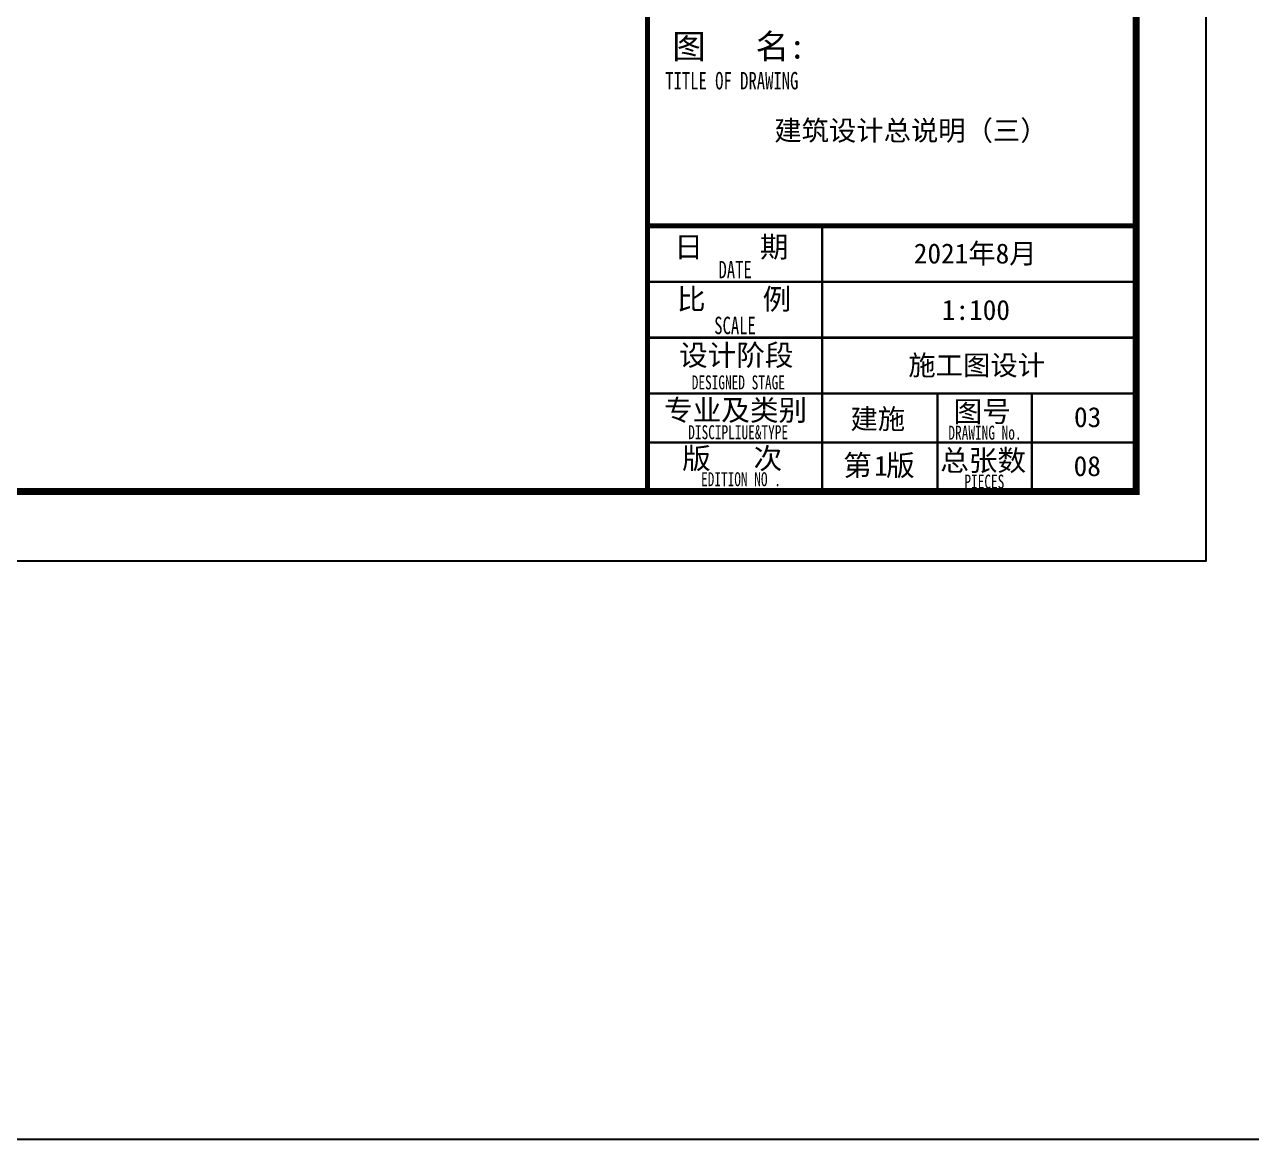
# Model space of a CAD drawing. Extents: x 1188826 to 1909461, y 608442 to 1651179.
# Drawn here: x 1711154 to 1728708, y 1258459 to 1274417 of the extents above; entities that cross this region are included whole.
import ezdxf

# ---------------------------------------------------------------- set-up
doc = ezdxf.new("R2010")
doc.units = 0
doc.header["$LTSCALE"] = 1000
doc.header["$MEASUREMENT"] = 0
doc.layers.add('DIM_MODI', color=1, linetype='Continuous', plot=False)
doc.layers.add('WALL', color=9, linetype='Continuous', lineweight=40)
doc.layers.add('图签', color=147, linetype='Continuous', lineweight=18)
doc.layers.add('图框', color=140, linetype='Continuous')
doc.layers.add('图签文字', color=147, linetype='Continuous')
doc.styles.add('宋体', font='', dxfattribs={"height": 50})
doc.styles.add('建筑图签-1', font='simhei.ttf', dxfattribs={"width": 0.7})
doc.styles.get('宋体').set_extended_font_data('SimSun')

# ---------------------------------------------------------------- blocks, each defined once
blk = doc.blocks.new('21415451')
at = {"layer": '图框'}
for points, const_width in [([(0, 0), (0, 57400)], 70), ([(0, 3800), (7000, 3800)], 70), ([(2500, 1400), (2500, 3800)], 35), ([(0, 3000), (7000, 3000)], 35), ([(0, 2200), (7000, 2200)], 35), ([(0, 1400), (7000, 1400)], 35), ([(0, 1400), (6500, 1400)], 35), ([(2500, 0), (2500, 1400)], 35), ([(4150, 0), (4150, 1400)], 35), ([(4150, 0), (4150, 1400)], 35), ([(4150, 0), (4150, 1400)], 35), ([(5500, 0), (5500, 1400)], 35), ([(0, 700), (4150, 700)], 35), ([(4150, 700), (7000, 700)], 35)]:
    blk.add_lwpolyline(points, dxfattribs=dict(at, const_width=const_width))
at = {"layer": '图框', "style": '建筑图签-1', "width": 0.7}
for s, height, p in [('TITLE OF DRAWING', 250, (254, 5753)), ('DATE', 250, (1016, 3049)), ('SCALE', 250, (955, 2250)), ('DESIGNED STAGE', 200, (633, 1460)), ('DISCIPLIUE&TYPE', 200, (583, 747)), ('DRAWING No.', 200, (4305, 740)), ('EDITION NO .', 200, (766, 74)), ('PIECES', 200, (4534, 40))]:
    blk.add_text(s, height=height, dxfattribs=at).set_placement(p)
at = {"layer": '图签', "color": 2, "style": '宋体'}
for s, height, p in [('2021年8月', 286.7, (3810, 3262)), ('施工图设计', 286.7, (3732, 1662)), ('建施', 286.7, (2904, 893)), ('1', 287, (3243, 225)), ('08', 286.7, (6097, 219))]:
    blk.add_text(s, height=height, dxfattribs=at).set_placement(p)
at = {"layer": '图签文字', "color": 7, "style": '建筑图签-1'}
for s, height, p in [('图   名:', 350, (355, 6195)), ('日    期', 300, (384, 3349)), ('比    例', 300, (422, 2602)), ('设计阶段', 300, (452, 1800)), ('专业及类别', 300, (238, 1013)), ('图号', 300, (4381, 994)), ('版   次 ', 300, (496, 323)), ('第 版', 300, (2801, 223)), ('总张数', 300, (4188, 294))]:
    blk.add_text(s, height=height, dxfattribs=at).set_placement(p)

msp = doc.modelspace()

# ---------------------------------------------------------------- linework, layer by layer
at = {"layer": 'DIM_MODI'}
msp.add_lwpolyline([(1627649, 1491745), (1753497, 1491745), (1753497, 1258459), (1627649, 1258459)], close=True, dxfattribs=at)
at = {"layer": '图框'}
msp.add_lwpolyline([(1643957, 1326135), (1728057, 1326135), (1728057, 1266735), (1643957, 1266735)], close=True, dxfattribs=at)
msp.add_lwpolyline([(1643957, 1326135), (1728057, 1326135), (1728057, 1266735), (1643957, 1266735)], close=True, dxfattribs=at)
at = {"layer": '图框', "const_width": 100}
msp.add_lwpolyline([(1727057, 1267735), (1727057, 1325135), (1646457, 1325135), (1646457, 1267735)], close=True, dxfattribs=at)

# ---------------------------------------------------------------- block references
at = {"layer": 'WALL'}
msp.add_blockref('21415451', (1720067, 1267735), dxfattribs=at)

# ---------------------------------------------------------------- texts
at = {"layer": '图签', "color": 2, "style": '宋体'}
for s, p in [('建筑设计总说明（三）', (1721881, 1272757)), ('1:100', (1724278, 1270189)), ('03', (1726169, 1268655))]:
    msp.add_text(s, height=286.7, dxfattribs=at).set_placement(p)

doc.saveas('drawing.dxf')
